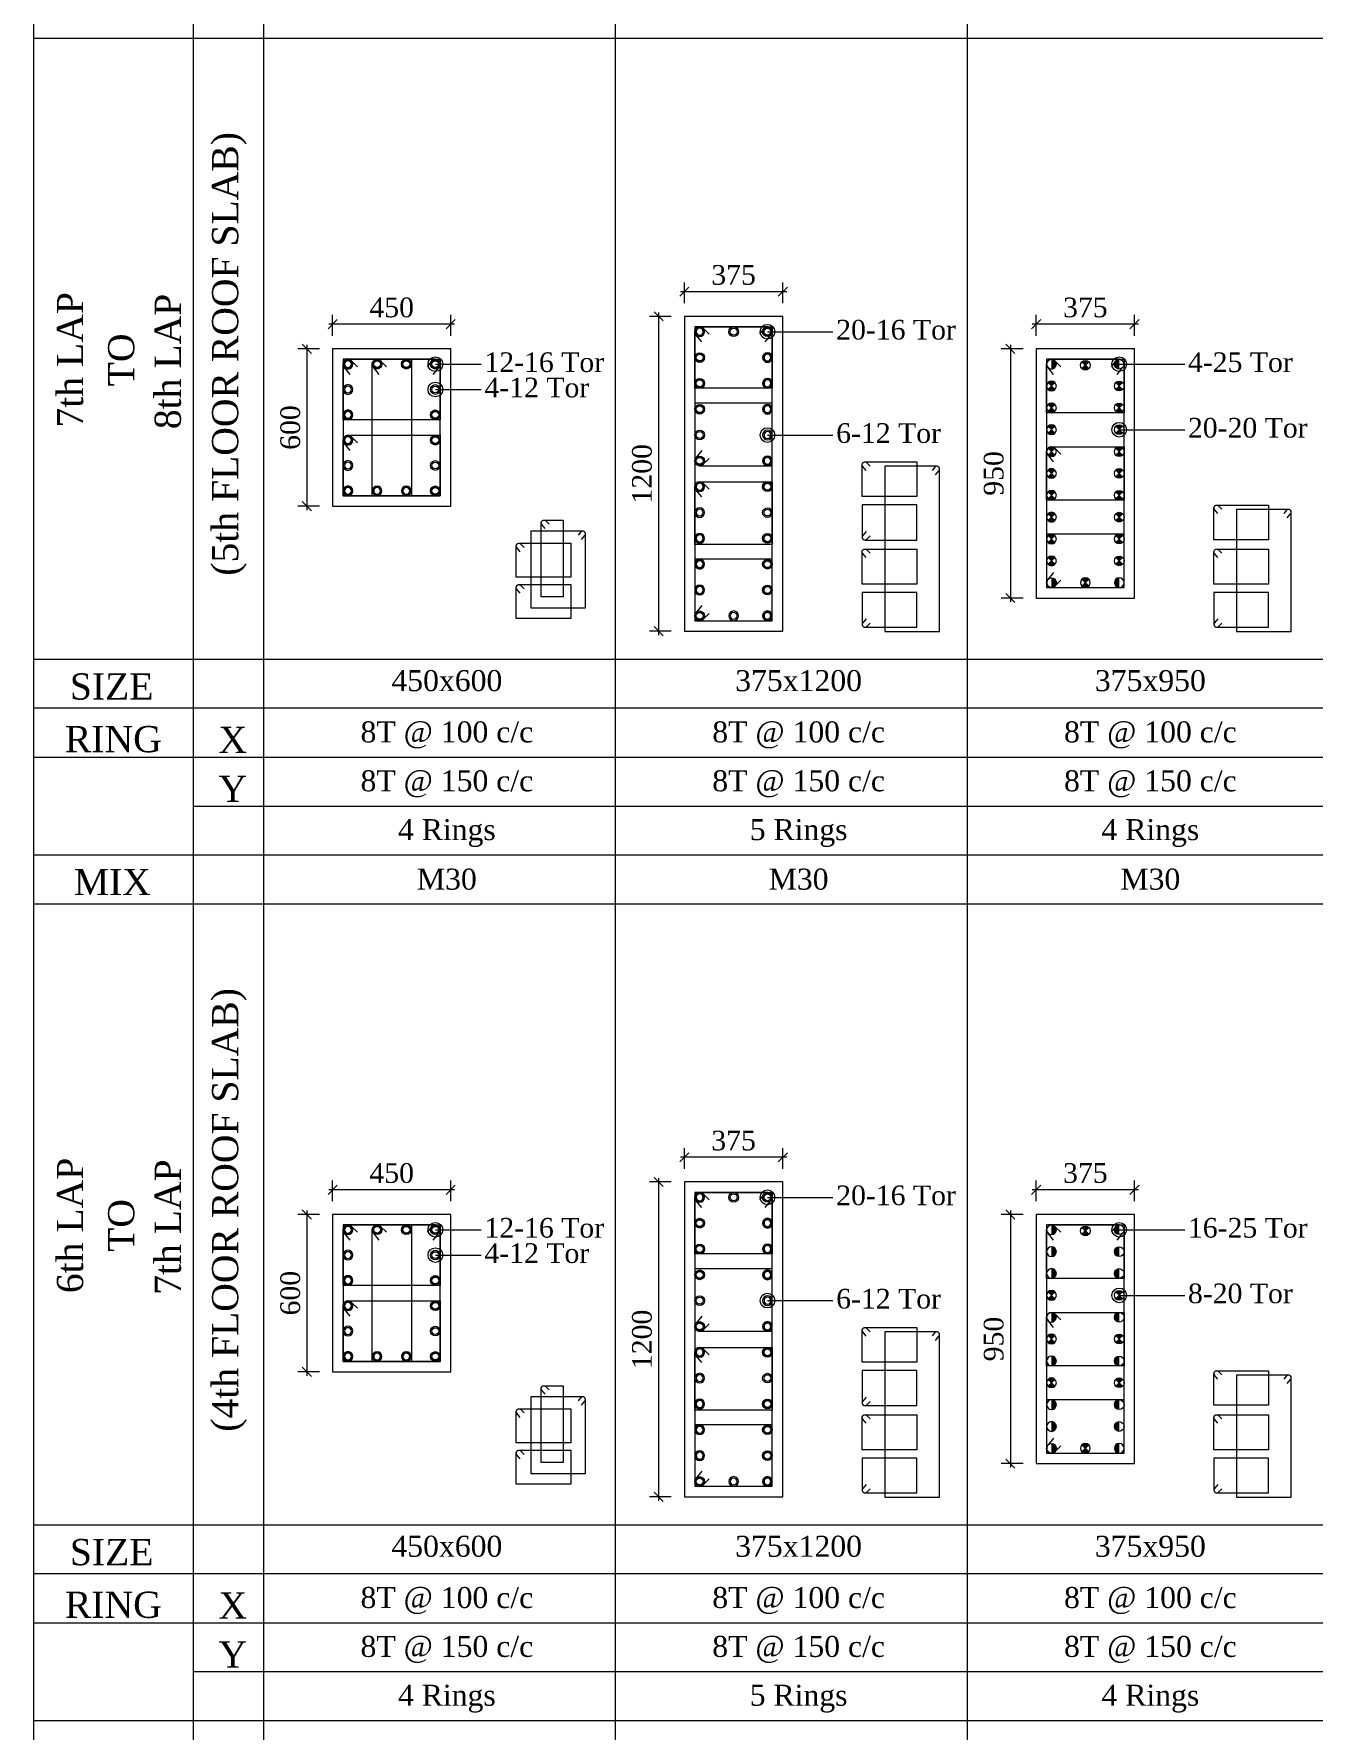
# Model space of a CAD drawing. Header units: metres. Extents: x 95882 to 260884, y 3603 to 81317.
# Drawn here: x 177085 to 181960, y 29357 to 35822 of the extents above; entities that cross this region are included whole.
import ezdxf
from ezdxf.enums import TextEntityAlignment as Align

# ---------------------------------------------------------------- set-up
doc = ezdxf.new("R2010")
doc.units = ezdxf.units.M
doc.header["$LTSCALE"] = 0.05
doc.header["$MEASUREMENT"] = 0
doc.header["$PDMODE"] = 34
doc.header["$PDSIZE"] = -2.5
doc.layers.get('0').update_dxf_attribs({"linetype": 'CONTINUOUS', "lineweight": 0})
doc.layers.get('DEFPOINTS').update_dxf_attribs({"linetype": 'CONTINUOUS'})
for name, color, linetype, lineweight in [('S-DIM-R', 7, 'CONTINUOUS', 9), ('S-SECTION', 5, 'CONTINUOUS', 5), ('S-SECTION MARK', 124, 'CONTINUOUS', 0), ('S-SHEET', 251, 'CONTINUOUS', 0), ('S-STEEL COL_DIA', 1, 'CONTINUOUS', 9), ('S-STEEL RING', 1, 'CONTINUOUS', 9), ('S-TEXT', 7, 'CONTINUOUS', 0), ('S-TEXT COL SIZE', 7, 'CONTINUOUS', 15), ('S-TEXT MIX', 1, 'CONTINUOUS', 15), ('S-TEXT RINGS', 7, 'CONTINUOUS', 15)]:
    doc.layers.add(name, color=color, linetype=linetype, lineweight=lineweight)
doc.styles.add('AAPL-ADRESS tahoma', font='tahoma.ttf')
doc.styles.add('S-ROMANS', font='times.ttf')
doc.styles.get("Standard").update_dxf_attribs({"font": 'times.ttf'})
doc.styles.add('TEXT', font='times.ttf')
doc.dimstyles.new('75mm', dxfattribs={"dimscale": 140, "dimtxt": 1, "dimasz": 0.35, "dimexe": 0.5, "dimexo": 1, "dimgap": 0.01, "dimtad": 0, "dimdec": 0, "dimzin": 12, "dimdsep": 46, "dimtxsty": 'AAPL-ADRESS tahoma', "dimblk": 'OBLIQUE', "dimcen": 0.35, "dimdle": 0.01, "dimse1": 1, "dimse2": 1, "dimclrd": 256, "dimclre": 256, "dimclrt": 256, "dimadec": 0, "dimazin": 3, "dimtfac": 1, "dimtdec": 0, "dimtmove": 1, "dimatfit": 3, "dimldrblk": 'DOTSMALL', "dimfxl": 1, "dimtolj": 1, "dimtzin": 0, "dimarcsym": 1})
doc.dimstyles.new('S_DIM', dxfattribs={"dimtxt": 75, "dimasz": 35, "dimexe": 35, "dimexo": 50, "dimgap": 25, "dimtad": 1, "dimdec": 0, "dimzin": 0, "dimdsep": 46, "dimtxsty": 'Standard', "dimblk": 'OBLIQUE', "dimcen": 0.09, "dimdle": 15, "dimclrd": 256, "dimclre": 256, "dimclrt": 256, "dimadec": 0, "dimazin": 0, "dimtfac": 1, "dimtdec": 0, "dimtofl": 0, "dimtmove": 0, "dimatfit": 3, "dimfxl": 1, "dimtolj": 1, "dimtzin": 0, "dimlwd": -1, "dimlwe": -1, "dimarcsym": 0})

# ---------------------------------------------------------------- blocks, each defined once
blk = doc.blocks.new('_Oblique')
at = {"color": 0, "linetype": 'ByBlock', "lineweight": -2}
blk.add_line((-0.5, -0.5), (0.5, 0.5), dxfattribs=at)
blk = doc.blocks.new('*D598')
at = {"layer": 'DEFPOINTS', "color": 0, "transparency": 16777216}
for p in [(178223, 31416.2), (178223, 31322.1, 0), (178673, 31322.1, 0)]:
    blk.add_point(p, dxfattribs=at)
at = {"layer": 'S-DIM-R', "transparency": 16777216}
for p, q in [((178223, 31372.1), (178223, 31451.2)), ((178673, 31372.1), (178673, 31451.2)), ((178688, 31416.2), (178208, 31416.2))]:
    blk.add_line(p, q, dxfattribs=at)
at = {"layer": 'S-DIM-R', "transparency": 16777216, "xscale": 35, "yscale": 35, "zscale": 35, "rotation": 180}
blk.add_blockref('_Oblique', (178223, 31416.2), dxfattribs=at)
at = {"layer": 'S-DIM-R', "transparency": 16777216, "xscale": 35, "yscale": 35, "zscale": 35}
blk.add_blockref('_Oblique', (178673, 31416.2), dxfattribs=at)
at = {"layer": 'S-DIM-R', "transparency": 16777216, "insert": (178448, 31479.4), "char_height": 75, "attachment_point": 5}
blk.add_mtext('\\A1;450', dxfattribs=at)
blk = doc.blocks.new('*U5')
at = {"layer": 'S-STEEL COL_DIA'}
h = blk.add_hatch(color=256, dxfattribs=at)
h.dxf.hatch_style = 1
h.paths.add_polyline_path([(-18.5, 0, 1), (18.5, 0, 1)])
h.paths.add_polyline_path([(13, 0, -1), (-13, 0, -1)], flags=16)
at = {"layer": 'S-STEEL COL_DIA', "lineweight": 5}
for radius in [18.5, 13]:
    blk.add_circle((0, 0), radius, dxfattribs=at)
blk = doc.blocks.new('*U7')
at = {"layer": 'S-STEEL COL_DIA', "lineweight": 5}
for radius in [18.5, 13, 13]:
    blk.add_circle((0, 0), radius, dxfattribs=at)
blk = doc.blocks.new('*D599')
at = {"layer": 'DEFPOINTS', "color": 0, "transparency": 16777216}
for p in [(178223, 31322.1, -0.1), (178124.8, 30722.1), (178223, 30722.1, -0.1)]:
    blk.add_point(p, dxfattribs=at)
at = {"layer": 'S-DIM-R', "transparency": 16777216}
for p, q in [((178173, 31322.1), (178089.8, 31322.1)), ((178124.8, 31337.1), (178124.8, 30707.1)), ((178173, 30722.1), (178089.8, 30722.1))]:
    blk.add_line(p, q, dxfattribs=at)
at = {"layer": 'S-DIM-R', "transparency": 16777216, "xscale": 35, "yscale": 35, "zscale": 35}
for p, rotation in [((178124.8, 31322.1), 90), ((178124.8, 30722.1), 270)]:
    blk.add_blockref('_Oblique', p, dxfattribs=dict(at, rotation=rotation))
at = {"layer": 'S-DIM-R', "transparency": 16777216, "insert": (178061.7, 31022.1), "char_height": 75, "attachment_point": 5, "rotation": 90}
blk.add_mtext('\\A1;600', dxfattribs=at)
blk = doc.blocks.new('*D596')
at = {"layer": 'DEFPOINTS', "color": 0, "transparency": 16777216}
for p in [(180904.2, 31322.1, -0.1), (180806, 30372.1), (180904.2, 30372.1, -0.1)]:
    blk.add_point(p, dxfattribs=at)
at = {"layer": 'S-DIM-R', "transparency": 16777216}
for p, q in [((180854.2, 31322.1), (180771, 31322.1)), ((180806, 31337.1), (180806, 30357.1)), ((180854.2, 30372.1), (180771, 30372.1))]:
    blk.add_line(p, q, dxfattribs=at)
at = {"layer": 'S-DIM-R', "transparency": 16777216, "xscale": 35, "yscale": 35, "zscale": 35}
for p, rotation in [((180806, 31322.1), 90), ((180806, 30372.1), 270)]:
    blk.add_blockref('_Oblique', p, dxfattribs=dict(at, rotation=rotation))
at = {"layer": 'S-DIM-R', "transparency": 16777216, "insert": (180742.7, 30847.1), "char_height": 75, "attachment_point": 5, "rotation": 90}
blk.add_mtext('\\A1;950', dxfattribs=at)
blk = doc.blocks.new('*D597')
at = {"layer": 'DEFPOINTS', "color": 0, "transparency": 16777216}
for p in [(180904.2, 31416.2), (180904.2, 31322.1, 0), (181279.2, 31322.1, 0)]:
    blk.add_point(p, dxfattribs=at)
at = {"layer": 'S-DIM-R', "transparency": 16777216}
for p, q in [((180904.2, 31372.1), (180904.2, 31451.2)), ((181279.2, 31372.1), (181279.2, 31451.2)), ((181294.2, 31416.2), (180889.2, 31416.2))]:
    blk.add_line(p, q, dxfattribs=at)
at = {"layer": 'S-DIM-R', "transparency": 16777216, "xscale": 35, "yscale": 35, "zscale": 35, "rotation": 180}
blk.add_blockref('_Oblique', (180904.2, 31416.2), dxfattribs=at)
at = {"layer": 'S-DIM-R', "transparency": 16777216, "xscale": 35, "yscale": 35, "zscale": 35}
blk.add_blockref('_Oblique', (181279.2, 31416.2), dxfattribs=at)
at = {"layer": 'S-DIM-R', "transparency": 16777216, "insert": (181091.7, 31479.5), "char_height": 75, "attachment_point": 5}
blk.add_mtext('\\A1;375', dxfattribs=at)
blk = doc.blocks.new('*U6')
at = {"layer": 'S-STEEL COL_DIA'}
h = blk.add_hatch(color=256, dxfattribs=at)
h.dxf.hatch_style = 1
h.paths.add_polyline_path([(0, 18.5, 0.414214), (-18.5, 0, 0.414214), (0, -18.5)])
at = {"layer": 'S-STEEL COL_DIA', "lineweight": 5}
blk.add_circle((0, 0), 18.5, dxfattribs=at)
blk = doc.blocks.new('*U4')
at = {"layer": 'S-STEEL COL_DIA'}
h = blk.add_hatch(color=256, dxfattribs=at)
h.dxf.hatch_style = 1
h.paths.add_polyline_path([(0, 0), (0, -18.5, 0.198912), (13, -13)])
h.paths.add_polyline_path([(0, 0), (-13, -13, 0.198912), (0, -18.5)])
h.paths.add_polyline_path([(0, 18.5, 0.198912), (-13, 13), (0, 0)])
h.paths.add_polyline_path([(13, 13, 0.198912), (0, 18.5), (0, 0)])
at = {"layer": 'S-STEEL COL_DIA', "lineweight": 5}
for p, q in [((-13, 13), (13, -13)), ((13, 13), (-13, -13))]:
    blk.add_line(p, q, dxfattribs=at)
blk.add_circle((0, 0), 18.5, dxfattribs=at)
blk = doc.blocks.new('*D590')
at = {"layer": 'DEFPOINTS', "color": 0, "transparency": 16777216}
for p in [(179563.6, 31445.8, -0.1), (179465.4, 30245.8), (179563.6, 30245.8, -0.1)]:
    blk.add_point(p, dxfattribs=at)
at = {"layer": 'S-DIM-R', "transparency": 16777216}
for p, q in [((179513.6, 31445.8), (179430.4, 31445.8)), ((179465.4, 31460.8), (179465.4, 30230.8)), ((179513.6, 30245.8), (179430.4, 30245.8))]:
    blk.add_line(p, q, dxfattribs=at)
at = {"layer": 'S-DIM-R', "transparency": 16777216, "xscale": 35, "yscale": 35, "zscale": 35}
for p, rotation in [((179465.4, 31445.8), 90), ((179465.4, 30245.8), 270)]:
    blk.add_blockref('_Oblique', p, dxfattribs=dict(at, rotation=rotation))
at = {"layer": 'S-DIM-R', "transparency": 16777216, "insert": (179402.2, 30845.8), "char_height": 75, "attachment_point": 5, "rotation": 90}
blk.add_mtext('\\A1;1200', dxfattribs=at)
blk = doc.blocks.new('*D591')
at = {"layer": 'DEFPOINTS', "color": 0, "transparency": 16777216}
for p in [(179563.6, 31539.9), (179563.6, 31445.8, 0), (179938.6, 31445.8, 0)]:
    blk.add_point(p, dxfattribs=at)
at = {"layer": 'S-DIM-R', "transparency": 16777216}
for p, q in [((179563.6, 31495.8), (179563.6, 31574.9)), ((179938.6, 31495.8), (179938.6, 31574.9)), ((179953.6, 31539.9), (179548.6, 31539.9))]:
    blk.add_line(p, q, dxfattribs=at)
at = {"layer": 'S-DIM-R', "transparency": 16777216, "xscale": 35, "yscale": 35, "zscale": 35, "rotation": 180}
blk.add_blockref('_Oblique', (179563.6, 31539.9), dxfattribs=at)
at = {"layer": 'S-DIM-R', "transparency": 16777216, "xscale": 35, "yscale": 35, "zscale": 35}
blk.add_blockref('_Oblique', (179938.6, 31539.9), dxfattribs=at)
at = {"layer": 'S-DIM-R', "transparency": 16777216, "insert": (179751.1, 31603.2), "char_height": 75, "attachment_point": 5}
blk.add_mtext('\\A1;375', dxfattribs=at)
blk = doc.blocks.new('*D631')
at = {"layer": 'DEFPOINTS', "color": 0, "transparency": 16777216}
for p in [(178223, 34715.8), (178223, 34621.6, 0), (178673, 34621.6, 0)]:
    blk.add_point(p, dxfattribs=at)
at = {"layer": 'S-DIM-R', "transparency": 16777216}
for p, q in [((178223, 34671.6), (178223, 34750.8)), ((178673, 34671.6), (178673, 34750.8)), ((178688, 34715.8), (178208, 34715.8))]:
    blk.add_line(p, q, dxfattribs=at)
at = {"layer": 'S-DIM-R', "transparency": 16777216, "xscale": 35, "yscale": 35, "zscale": 35, "rotation": 180}
blk.add_blockref('_Oblique', (178223, 34715.8), dxfattribs=at)
at = {"layer": 'S-DIM-R', "transparency": 16777216, "xscale": 35, "yscale": 35, "zscale": 35}
blk.add_blockref('_Oblique', (178673, 34715.8), dxfattribs=at)
at = {"layer": 'S-DIM-R', "transparency": 16777216, "insert": (178448, 34778.9), "char_height": 75, "attachment_point": 5}
blk.add_mtext('\\A1;450', dxfattribs=at)
blk = doc.blocks.new('*D628')
at = {"layer": 'DEFPOINTS', "color": 0, "transparency": 16777216}
for p in [(178223, 34621.6, -0.1), (178124.8, 34021.6), (178223, 34021.6, -0.1)]:
    blk.add_point(p, dxfattribs=at)
at = {"layer": 'S-DIM-R', "transparency": 16777216}
for p, q in [((178173, 34621.6), (178089.8, 34621.6)), ((178124.8, 34636.6), (178124.8, 34006.6)), ((178173, 34021.6), (178089.8, 34021.6))]:
    blk.add_line(p, q, dxfattribs=at)
at = {"layer": 'S-DIM-R', "transparency": 16777216, "xscale": 35, "yscale": 35, "zscale": 35}
for p, rotation in [((178124.8, 34621.6), 90), ((178124.8, 34021.6), 270)]:
    blk.add_blockref('_Oblique', p, dxfattribs=dict(at, rotation=rotation))
at = {"layer": 'S-DIM-R', "transparency": 16777216, "insert": (178061.7, 34321.6), "char_height": 75, "attachment_point": 5, "rotation": 90}
blk.add_mtext('\\A1;600', dxfattribs=at)
blk = doc.blocks.new('*D629')
at = {"layer": 'DEFPOINTS', "color": 0, "transparency": 16777216}
for p in [(180904.2, 34621.6, -0.1), (180806, 33671.6), (180904.2, 33671.6, -0.1)]:
    blk.add_point(p, dxfattribs=at)
at = {"layer": 'S-DIM-R', "transparency": 16777216}
for p, q in [((180854.2, 34621.6), (180771, 34621.6)), ((180806, 34636.6), (180806, 33656.6)), ((180854.2, 33671.6), (180771, 33671.6))]:
    blk.add_line(p, q, dxfattribs=at)
at = {"layer": 'S-DIM-R', "transparency": 16777216, "xscale": 35, "yscale": 35, "zscale": 35}
for p, rotation in [((180806, 34621.6), 90), ((180806, 33671.6), 270)]:
    blk.add_blockref('_Oblique', p, dxfattribs=dict(at, rotation=rotation))
at = {"layer": 'S-DIM-R', "transparency": 16777216, "insert": (180742.7, 34146.6), "char_height": 75, "attachment_point": 5, "rotation": 90}
blk.add_mtext('\\A1;950', dxfattribs=at)
blk = doc.blocks.new('*D630')
at = {"layer": 'DEFPOINTS', "color": 0, "transparency": 16777216}
for p in [(180904.2, 34715.8), (180904.2, 34621.6, 0), (181279.2, 34621.6, 0)]:
    blk.add_point(p, dxfattribs=at)
at = {"layer": 'S-DIM-R', "transparency": 16777216}
for p, q in [((180904.2, 34671.6), (180904.2, 34750.8)), ((181279.2, 34671.6), (181279.2, 34750.8)), ((181294.2, 34715.8), (180889.2, 34715.8))]:
    blk.add_line(p, q, dxfattribs=at)
at = {"layer": 'S-DIM-R', "transparency": 16777216, "xscale": 35, "yscale": 35, "zscale": 35, "rotation": 180}
blk.add_blockref('_Oblique', (180904.2, 34715.8), dxfattribs=at)
at = {"layer": 'S-DIM-R', "transparency": 16777216, "xscale": 35, "yscale": 35, "zscale": 35}
blk.add_blockref('_Oblique', (181279.2, 34715.8), dxfattribs=at)
at = {"layer": 'S-DIM-R', "transparency": 16777216, "insert": (181091.7, 34779), "char_height": 75, "attachment_point": 5}
blk.add_mtext('\\A1;375', dxfattribs=at)
blk = doc.blocks.new('*D655')
at = {"layer": 'DEFPOINTS', "color": 0, "transparency": 16777216}
for p in [(179563.6, 34745.3, -0.1), (179465.4, 33545.3), (179563.6, 33545.3, -0.1)]:
    blk.add_point(p, dxfattribs=at)
at = {"layer": 'S-DIM-R', "transparency": 16777216}
for p, q in [((179513.6, 34745.3), (179430.4, 34745.3)), ((179465.4, 34760.3), (179465.4, 33530.3)), ((179513.6, 33545.3), (179430.4, 33545.3))]:
    blk.add_line(p, q, dxfattribs=at)
at = {"layer": 'S-DIM-R', "transparency": 16777216, "xscale": 35, "yscale": 35, "zscale": 35}
for p, rotation in [((179465.4, 34745.3), 90), ((179465.4, 33545.3), 270)]:
    blk.add_blockref('_Oblique', p, dxfattribs=dict(at, rotation=rotation))
at = {"layer": 'S-DIM-R', "transparency": 16777216, "insert": (179402.2, 34145.3), "char_height": 75, "attachment_point": 5, "rotation": 90}
blk.add_mtext('\\A1;1200', dxfattribs=at)
blk = doc.blocks.new('*D656')
at = {"layer": 'DEFPOINTS', "color": 0, "transparency": 16777216}
for p in [(179563.6, 34839.5), (179563.6, 34745.3, 0), (179938.6, 34745.3, 0)]:
    blk.add_point(p, dxfattribs=at)
at = {"layer": 'S-DIM-R', "transparency": 16777216}
for p, q in [((179563.6, 34795.3), (179563.6, 34874.5)), ((179938.6, 34795.3), (179938.6, 34874.5)), ((179953.6, 34839.5), (179548.6, 34839.5))]:
    blk.add_line(p, q, dxfattribs=at)
at = {"layer": 'S-DIM-R', "transparency": 16777216, "xscale": 35, "yscale": 35, "zscale": 35, "rotation": 180}
blk.add_blockref('_Oblique', (179563.6, 34839.5), dxfattribs=at)
at = {"layer": 'S-DIM-R', "transparency": 16777216, "xscale": 35, "yscale": 35, "zscale": 35}
blk.add_blockref('_Oblique', (179938.6, 34839.5), dxfattribs=at)
at = {"layer": 'S-DIM-R', "transparency": 16777216, "insert": (179751.1, 34902.8), "char_height": 75, "attachment_point": 5}
blk.add_mtext('\\A1;375', dxfattribs=at)

msp = doc.modelspace()

# ---------------------------------------------------------------- linework, layer by layer
at = {"layer": 'S-SECTION'}
for points, elevation in [([(179563.6, 33545.3), (179938.6, 33545.3), (179938.6, 34745.3), (179563.6, 34745.3)], -0.2), ([(178223, 34021.6), (178673, 34021.6), (178673, 34621.6), (178223, 34621.6)], -0.1), ([(180904.2, 33671.6), (181279.2, 33671.6), (181279.2, 34621.6), (180904.2, 34621.6)], 0), ([(179563.6, 30245.8), (179938.6, 30245.8), (179938.6, 31445.8), (179563.6, 31445.8)], -0.2), ([(178223, 30722.1), (178673, 30722.1), (178673, 31322.1), (178223, 31322.1)], -0.1), ([(180904.2, 30372.1), (181279.2, 30372.1), (181279.2, 31322.1), (180904.2, 31322.1)], 0)]:
    msp.add_lwpolyline(points, close=True, dxfattribs=dict(at, elevation=elevation))
at = {"layer": 'S-SHEET', "color": 0}
for p, q in [((177084.5, 8286.5, 0), (177084.5, 49003.5, 0)), ((177084.5, 8286.5, -0.1), (177084.5, 49003.5, -0.1)), ((177084.5, 8286.5, -0.1), (177084.5, 49003.5, -0.1)), ((177084.5, 32505.7, 0), (198068.5, 32505.7, -0.1))]:
    msp.add_line(p, q, dxfattribs=at)
at = {"layer": 'S-SHEET', "ltscale": 25}
for p, q in [((177691.8, 49003.5, 0), (177691.8, 16194.5)), ((177959.6, 49003.5, 0), (177959.6, 9408.8, 0)), ((177959.6, 49003.5, 0), (177959.6, 8286.5, 0)), ((177691.8, 35805.2, 0), (177691.8, 32692.3, 0)), ((177691.8, 32505.7, 0), (177691.8, 29392.7, 0))]:
    msp.add_line(p, q, dxfattribs=at)
at = {"layer": 'S-SHEET'}
for p, q in [((179300.2, 49003.5, 0), (179300.2, 9408.8, 0)), ((180640.8, 49003.5, 0.1), (180640.8, 9408.8, 0)), ((180640.8, 49003.5, 0.1), (180640.8, 9408.8, 0)), ((177084.5, 35805.2, 0), (198068.5, 35805.2, -0.1)), ((177084.5, 33438.7, 0), (198068.5, 33438.7, -0.1)), ((177084.5, 33252.6, 0), (198068.5, 33252.6, -0.1)), ((177084.5, 33252.6, 0), (198068.5, 33252.6, -0.1)), ((177084.5, 33065.5, 0), (198068.5, 33065.5, -0.1)), ((177691.8, 32878.9, 0), (198068.5, 32878.9, -0.1)), ((177084.5, 32692.3, 0), (198068.5, 32692.3, -0.1)), ((177084.5, 30139.2, 0), (198068.5, 30139.2, -0.1)), ((177084.5, 29953.1, 0), (198068.5, 29953.1, -0.1)), ((177084.5, 29953.1, 0), (198068.5, 29953.1, -0.1)), ((177084.5, 29766, 0), (198068.5, 29766, -0.1)), ((177691.8, 29579.3, 0), (198068.5, 29579.3, -0.1)), ((177084.5, 29392.7, 0), (198068.5, 29392.7, -0.1))]:
    msp.add_line(p, q, dxfattribs=at)
at = {"layer": 'S-STEEL RING'}
for points, elevation in [([(179872, 34647.8), (179894.5, 34675.2, 0.633211), (179880.2, 34705.3), (179603.6, 34705.3), (179603.6, 33585.3), (179898.6, 33585.3), (179898.6, 34686.9, 0.666768), (179867.2, 34700), (179849.4, 34677.3)], -0.2), ([(178606.4, 34524.1), (178628.9, 34551.5, 0.633211), (178614.6, 34581.6), (178263, 34581.6), (178263, 34061.6), (178633, 34061.6), (178633, 34563.2, 0.666768), (178601.6, 34576.3), (178583.8, 34553.6)], -0.1), ([(181212.6, 34524.1), (181235.1, 34551.5, 0.633211), (181220.8, 34581.6), (180944.2, 34581.6), (180944.2, 33711.6), (181239.2, 33711.6), (181239.2, 34563.2, 0.666768), (181207.8, 34576.3), (181190, 34553.6)], 0), ([(180520.9, 34141.8), (180533.5, 34157.2, 0.633211), (180525.5, 34174.1), (180327.8, 34174.1), (180327.8, 33544.1), (180535.9, 33544.1), (180535.9, 34163.7, 0.666768), (180518.2, 34171.1), (180508.2, 34158.4)], -0.1), ([(181861.5, 33977), (181874.1, 33992.4, 0.633211), (181866.1, 34009.4), (181668.4, 34009.4), (181668.4, 33544.1), (181876.5, 33544.1), (181876.5, 33999, 0.666768), (181858.8, 34006.4), (181848.8, 33993.6)], -0.1), ([(179171.5, 33894.2), (179184.1, 33909.6, 0.633211), (179176.1, 33926.6), (178978.3, 33926.6), (178978.3, 33634.1), (179186.5, 33634.1), (179186.5, 33916.2, 0.666768), (179168.8, 33923.6), (179158.7, 33910.9)], -0.1), ([(179872, 31348.3), (179894.5, 31375.6, 0.633211), (179880.2, 31405.8), (179603.6, 31405.8), (179603.6, 30285.8), (179898.6, 30285.8), (179898.6, 31387.3, 0.666768), (179867.2, 31400.4), (179849.4, 31377.8)], -0.2), ([(178606.4, 31224.5), (178628.9, 31251.9, 0.633211), (178614.6, 31282.1), (178263, 31282.1), (178263, 30762.1), (178633, 30762.1), (178633, 31263.6, 0.666768), (178601.6, 31276.7), (178583.8, 31254.1)], -0.1), ([(181212.6, 31224.5), (181235.1, 31251.9, 0.633211), (181220.8, 31282.1), (180944.2, 31282.1), (180944.2, 30412.1), (181239.2, 30412.1), (181239.2, 31263.6, 0.666768), (181207.8, 31276.7), (181190, 31254.1)], 0), ([(180520.9, 30842.2), (180533.5, 30857.6, 0.633211), (180525.5, 30874.6), (180327.8, 30874.6), (180327.8, 30244.6), (180535.9, 30244.6), (180535.9, 30864.2, 0.666768), (180518.2, 30871.6), (180508.2, 30858.8)], -0.1), ([(181861.5, 30677.5), (181874.1, 30692.8, 0.633211), (181866.1, 30709.8), (181668.4, 30709.8), (181668.4, 30244.6), (181876.5, 30244.6), (181876.5, 30699.4, 0.666768), (181858.8, 30706.8), (181848.8, 30694.1)], -0.1), ([(179171.5, 30594.7), (179184.1, 30610.1, 0.633211), (179176.1, 30627), (178978.3, 30627), (178978.3, 30334.5), (179186.5, 30334.5), (179186.5, 30616.7, 0.666768), (179168.8, 30624), (179158.7, 30611.3)], -0.1)]:
    msp.add_lwpolyline(points, format="xyb", dxfattribs=dict(at, elevation=elevation))
at = {"layer": 'S-STEEL RING', "color": 3}
for points, elevation in [([(179630.3, 34647.8), (179607.8, 34675.2, -0.633211), (179622.1, 34705.3), (179898.6, 34705.3), (179898.6, 34471.3), (179603.6, 34471.3), (179603.6, 34686.9, -0.666768), (179635.1, 34700), (179657.9, 34677.3)], -0.2), ([(178289.7, 34524.1), (178267.2, 34551.5, -0.633211), (178281.5, 34581.6), (178633, 34581.6), (178633, 34351.3), (178263, 34351.3), (178263, 34563.2, -0.666768), (178294.5, 34576.3), (178317.3, 34553.6)], -0.1), ([(180970.9, 34524.1), (180948.4, 34551.5, -0.633211), (180962.7, 34581.6), (181239.2, 34581.6), (181239.2, 34377.9), (180944.2, 34377.9), (180944.2, 34563.2, -0.666768), (180975.7, 34576.3), (180998.5, 34553.6)], 0), ([(179630.3, 34233.6), (179607.8, 34206.3, 0.633211), (179622.1, 34176.1), (179898.6, 34176.1), (179898.6, 34414.7), (179603.6, 34414.7), (179603.6, 34194.6, 0.666768), (179635.1, 34181.5), (179657.9, 34204.1)], -0.2), ([(178289.7, 34234.4), (178267.2, 34261.7, -0.633211), (178281.5, 34291.9), (178633, 34291.9), (178633, 34061.6), (178263, 34061.6), (178263, 34273.4, -0.666768), (178294.5, 34286.5), (178317.3, 34263.9)], -0.1), ([(180970.9, 34190.9), (180948.4, 34218.2, -0.633211), (180962.7, 34248.4), (181239.2, 34248.4), (181239.2, 34044.6), (180944.2, 34044.6), (180944.2, 34229.9, -0.666768), (180975.7, 34243), (180998.5, 34220.4)], 0), ([(180256.3, 34158.1), (180243.7, 34173.5, -0.633211), (180251.7, 34190.5), (180449.5, 34190.5), (180449.5, 34058.8), (180241.3, 34058.8), (180241.3, 34180.1, -0.666768), (180259, 34187.5), (180271.9, 34174.7)], -0.1), ([(179630.3, 34057), (179607.8, 34084.4, -0.633211), (179622.1, 34114.6), (179898.6, 34114.6), (179898.6, 33876), (179603.6, 33876), (179603.6, 34096.1, -0.666768), (179635.1, 34109.2), (179657.9, 34086.6)], -0.2), ([(180256.3, 33925.2), (180243.7, 33909.8, 0.633211), (180251.7, 33892.8), (180449.5, 33892.8), (180449.5, 34027), (180241.3, 34027), (180241.3, 33903.2, 0.666768), (180259, 33895.8), (180271.9, 33908.6)], -0.1), ([(181596.9, 33993.4), (181584.3, 34008.8, -0.633211), (181592.3, 34025.7), (181790.1, 34025.7), (181790.1, 33894.1), (181581.9, 33894.1), (181581.9, 34015.4, -0.666768), (181599.6, 34022.7), (181612.5, 34010)], -0.1), ([(178937.6, 33848.3), (178925, 33863.7, -0.633211), (178933, 33880.6), (179130.8, 33880.6), (179130.8, 33751.1), (178922.7, 33751.1), (178922.7, 33870.2, -0.666768), (178940.4, 33877.6), (178953.2, 33864.9)], -0.1), ([(180970.9, 33769.1), (180948.4, 33741.8, 0.633211), (180962.7, 33711.6), (181239.2, 33711.6), (181239.2, 33915.4), (180944.2, 33915.4), (180944.2, 33730.1, 0.666768), (180975.7, 33717), (180998.5, 33739.6)], 0), ([(179630.3, 33642.9), (179607.8, 33615.5, 0.633211), (179622.1, 33585.3), (179898.6, 33585.3), (179898.6, 33819.4), (179603.6, 33819.4), (179603.6, 33603.8, 0.666768), (179635.1, 33590.7), (179657.9, 33613.3)], -0.2), ([(180256.3, 33825.8), (180243.7, 33841.2, -0.633211), (180251.7, 33858.2), (180449.5, 33858.2), (180449.5, 33724), (180241.3, 33724), (180241.3, 33847.8, -0.666768), (180259, 33855.2), (180271.9, 33842.4)], -0.1), ([(181596.9, 33825.8), (181584.3, 33841.2, -0.633211), (181592.3, 33858.2), (181790.1, 33858.2), (181790.1, 33724), (181581.9, 33724), (181581.9, 33847.8, -0.666768), (181599.6, 33855.2), (181612.5, 33842.4)], -0.1), ([(178937.6, 33690.5), (178925, 33705.9, -0.633211), (178933, 33722.9), (179130.8, 33722.9), (179130.8, 33593.3), (178922.7, 33593.3), (178922.7, 33712.5, -0.666768), (178940.4, 33719.8), (178953.2, 33707.1)], -0.1), ([(180256.3, 33592.9), (180243.7, 33577.5, 0.633211), (180251.7, 33560.5), (180449.5, 33560.5), (180449.5, 33692.2), (180241.3, 33692.2), (180241.3, 33570.9, 0.666768), (180259, 33563.5), (180271.9, 33576.2)], -0.1), ([(181596.9, 33592.9), (181584.3, 33577.5, 0.633211), (181592.3, 33560.5), (181790.1, 33560.5), (181790.1, 33692.2), (181581.9, 33692.2), (181581.9, 33570.9, 0.666768), (181599.6, 33563.5), (181612.5, 33576.2)], -0.1), ([(179630.3, 31348.3), (179607.8, 31375.6, -0.633211), (179622.1, 31405.8), (179898.6, 31405.8), (179898.6, 31171.7), (179603.6, 31171.7), (179603.6, 31387.3, -0.666768), (179635.1, 31400.4), (179657.9, 31377.8)], -0.2), ([(178289.7, 31224.5), (178267.2, 31251.9, -0.633211), (178281.5, 31282.1), (178633, 31282.1), (178633, 31051.8), (178263, 31051.8), (178263, 31263.6, -0.666768), (178294.5, 31276.7), (178317.3, 31254.1)], -0.1), ([(180970.9, 31224.5), (180948.4, 31251.9, -0.633211), (180962.7, 31282.1), (181239.2, 31282.1), (181239.2, 31078.3), (180944.2, 31078.3), (180944.2, 31263.6, -0.666768), (180975.7, 31276.7), (180998.5, 31254.1)], 0), ([(179630.3, 30934.1), (179607.8, 30906.7, 0.633211), (179622.1, 30876.6), (179898.6, 30876.6), (179898.6, 31115.1), (179603.6, 31115.1), (179603.6, 30895, 0.666768), (179635.1, 30881.9), (179657.9, 30904.6)], -0.2), ([(178289.7, 30934.8), (178267.2, 30962.2, -0.633211), (178281.5, 30992.3), (178633, 30992.3), (178633, 30762.1), (178263, 30762.1), (178263, 30973.9, -0.666768), (178294.5, 30987), (178317.3, 30964.3)], -0.1), ([(180970.9, 30891.3), (180948.4, 30918.7, -0.633211), (180962.7, 30948.8), (181239.2, 30948.8), (181239.2, 30745.1), (180944.2, 30745.1), (180944.2, 30930.4, -0.666768), (180975.7, 30943.5), (180998.5, 30920.8)], 0), ([(180256.3, 30858.6), (180243.7, 30874, -0.633211), (180251.7, 30890.9), (180449.5, 30890.9), (180449.5, 30759.3), (180241.3, 30759.3), (180241.3, 30880.6, -0.666768), (180259, 30887.9), (180271.9, 30875.2)], -0.1), ([(179630.3, 30757.5), (179607.8, 30784.8, -0.633211), (179622.1, 30815), (179898.6, 30815), (179898.6, 30576.4), (179603.6, 30576.4), (179603.6, 30796.5, -0.666768), (179635.1, 30809.6), (179657.9, 30787)], -0.2), ([(180256.3, 30625.6), (180243.7, 30610.2, 0.633211), (180251.7, 30593.3), (180449.5, 30593.3), (180449.5, 30727.5), (180241.3, 30727.5), (180241.3, 30603.6, 0.666768), (180259, 30596.3), (180271.9, 30609)], -0.1), ([(181596.9, 30693.8), (181584.3, 30709.2, -0.633211), (181592.3, 30726.2), (181790.1, 30726.2), (181790.1, 30594.5), (181581.9, 30594.5), (181581.9, 30715.8, -0.666768), (181599.6, 30723.2), (181612.5, 30710.4)], -0.1), ([(180970.9, 30469.6), (180948.4, 30442.2, 0.633211), (180962.7, 30412.1), (181239.2, 30412.1), (181239.2, 30615.8), (180944.2, 30615.8), (180944.2, 30430.5, 0.666768), (180975.7, 30417.4), (180998.5, 30440.1)], 0), ([(178937.6, 30548.7), (178925, 30564.1, -0.633211), (178933, 30581.1), (179130.8, 30581.1), (179130.8, 30451.5), (178922.7, 30451.5), (178922.7, 30570.7, -0.666768), (178940.4, 30578), (178953.2, 30565.3)], -0.1), ([(179630.3, 30343.3), (179607.8, 30315.9, 0.633211), (179622.1, 30285.8), (179898.6, 30285.8), (179898.6, 30519.8), (179603.6, 30519.8), (179603.6, 30304.2, 0.666768), (179635.1, 30291.1), (179657.9, 30313.8)], -0.2), ([(180256.3, 30526.3), (180243.7, 30541.7, -0.633211), (180251.7, 30558.6), (180449.5, 30558.6), (180449.5, 30424.4), (180241.3, 30424.4), (180241.3, 30548.2, -0.666768), (180259, 30555.6), (180271.9, 30542.9)], -0.1), ([(181596.9, 30526.3), (181584.3, 30541.7, -0.633211), (181592.3, 30558.6), (181790.1, 30558.6), (181790.1, 30424.4), (181581.9, 30424.4), (181581.9, 30548.2, -0.666768), (181599.6, 30555.6), (181612.5, 30542.9)], -0.1), ([(178937.6, 30390.9), (178925, 30406.3, -0.633211), (178933, 30423.3), (179130.8, 30423.3), (179130.8, 30293.8), (178922.7, 30293.8), (178922.7, 30412.9, -0.666768), (178940.4, 30420.3), (178953.2, 30407.5)], -0.1), ([(180256.3, 30293.3), (180243.7, 30277.9, 0.633211), (180251.7, 30260.9), (180449.5, 30260.9), (180449.5, 30392.6), (180241.3, 30392.6), (180241.3, 30271.3, 0.666768), (180259, 30263.9), (180271.9, 30276.7)], -0.1), ([(181596.9, 30293.3), (181584.3, 30277.9, 0.633211), (181592.3, 30260.9), (181790.1, 30260.9), (181790.1, 30392.6), (181581.9, 30392.6), (181581.9, 30271.3, 0.666768), (181599.6, 30263.9), (181612.5, 30276.7)], -0.1)]:
    msp.add_lwpolyline(points, format="xyb", dxfattribs=dict(at, elevation=elevation))
at = {"layer": 'S-STEEL RING', "color": 4}
msp.add_lwpolyline([(178400.7, 34524.1), (178378.3, 34551.5, -0.633211), (178392.5, 34581.6), (178523.6, 34581.6), (178523.6, 34061.6), (178374.1, 34061.6), (178374.1, 34563.2, -0.666768), (178405.5, 34576.3), (178428.4, 34553.6)], format="xyb", dxfattribs=at)
at = {"layer": 'S-STEEL RING', "color": 4, "elevation": 0}
for points in [[(179032.6, 33936.2), (179020, 33951.6, -0.633211), (179028, 33968.6), (179101.7, 33968.6), (179101.7, 33676.1), (179017.6, 33676.1), (179017.6, 33958.2, -0.666768), (179035.3, 33965.6), (179048.1, 33952.8)], [(178400.7, 31224.5), (178378.3, 31251.9, -0.633211), (178392.5, 31282.1), (178523.6, 31282.1), (178523.6, 30762.1), (178374.1, 30762.1), (178374.1, 31263.6, -0.666768), (178405.5, 31276.7), (178428.4, 31254.1)], [(179032.6, 30636.7), (179020, 30652, -0.633211), (179028, 30669), (179101.7, 30669), (179101.7, 30376.5), (179017.6, 30376.5), (179017.6, 30658.6, -0.666768), (179035.3, 30666), (179048.1, 30653.3)]]:
    msp.add_lwpolyline(points, format="xyb", dxfattribs=at)

# ---------------------------------------------------------------- block references
at = {"layer": 'S-STEEL COL_DIA', "xscale": -1}
for name, p in [('*U5', (179622.1, 34686.9, -0.2)), ('*U5', (178281.5, 34563.2, -0.1)), ('*U6', (180962.7, 34563.2, 0)), ('*U7', (178281.5, 34466.6)), ('*U4', (180962.7, 34479.9)), ('*U4', (180962.7, 34396.5)), ('*U5', (178281.5, 34370)), ('*U4', (180962.7, 34313.2)), ('*U5', (178281.5, 34273.4)), ('*U4', (180962.7, 34229.9, 0)), ('*U7', (178281.5, 34176.9)), ('*U4', (180962.7, 34146.6)), ('*U5', (178281.5, 34080.3, -0.1)), ('*U5', (179622.1, 34096.1, -0.2)), ('*U4', (180962.7, 34063.3)), ('*U7', (179622.1, 33997.6, -0.2)), ('*U4', (180962.7, 33980)), ('*U5', (179622.1, 33899.2, -0.2)), ('*U4', (180962.7, 33896.7)), ('*U5', (179622.1, 33800.7, -0.2)), ('*U4', (180962.7, 33813.4)), ('*U5', (179622.1, 33702.3, -0.2)), ('*U5', (179622.1, 31387.3, -0.2)), ('*U5', (178281.5, 31263.6, -0.1)), ('*U6', (180962.7, 31263.6, 0)), ('*U7', (178281.5, 31167, 0)), ('*U6', (180962.7, 31180.3, 0)), ('*U6', (180962.7, 31097, 0)), ('*U5', (178281.5, 31070.5, 0)), ('*U5', (178281.5, 30973.9, 0)), ('*U4', (180962.7, 31013.7, 0)), ('*U6', (180962.7, 30930.4, 0)), ('*U7', (178281.5, 30877.3, 0)), ('*U4', (180962.7, 30847.1, 0)), ('*U5', (178281.5, 30780.7, -0.1)), ('*U5', (179622.1, 30796.5, -0.2)), ('*U6', (180962.7, 30763.7, 0)), ('*U7', (179622.1, 30698.1, -0.2)), ('*U4', (180962.7, 30680.4, 0)), ('*U5', (179622.1, 30599.6, -0.2)), ('*U6', (180962.7, 30597.1, 0)), ('*U5', (179622.1, 30501.2, -0.2)), ('*U6', (180962.7, 30513.8, 0)), ('*U5', (179622.1, 30402.7, -0.2))]:
    msp.add_blockref(name, p, dxfattribs=at)
at = {"layer": 'S-STEEL COL_DIA'}
for name, p in [('*U7', (179751.1, 34686.9, -0.2)), ('*U5', (179880.2, 34686.9, -0.2)), ('*U5', (178392.5, 34563.2)), ('*U5', (178503.6, 34563.2)), ('*U5', (178614.6, 34563.2, -0.1)), ('*U4', (181091.7, 34559.1, 0)), ('*U6', (181220.8, 34563.2, 0)), ('*U7', (178614.6, 34466.6)), ('*U4', (181220.8, 34479.9)), ('*U4', (181220.8, 34396.5)), ('*U5', (178614.6, 34370)), ('*U4', (181220.8, 34313.2)), ('*U5', (178614.6, 34273.4)), ('*U4', (181220.8, 34229.9, 0)), ('*U7', (178614.6, 34176.9)), ('*U4', (181220.8, 34146.6)), ('*U5', (178614.6, 34080.3, -0.1)), ('*U5', (179880.2, 34096.1, -0.2)), ('*U4', (181220.8, 34063.3)), ('*U7', (179880.2, 33997.6, -0.2)), ('*U4', (181220.8, 33980)), ('*U5', (179880.2, 33899.2, -0.2)), ('*U4', (181220.8, 33896.7)), ('*U5', (179880.2, 33800.7, -0.2)), ('*U4', (181220.8, 33813.4)), ('*U5', (179880.2, 33702.3, -0.2)), ('*U7', (179751.1, 31387.3, -0.2)), ('*U5', (179880.2, 31387.3, -0.2)), ('*U5', (178392.5, 31263.6, 0)), ('*U5', (178503.6, 31263.6, 0)), ('*U5', (178614.6, 31263.6, -0.1)), ('*U4', (181091.7, 31259.5, 0)), ('*U6', (181220.8, 31263.6, 0)), ('*U7', (178614.6, 31167, 0)), ('*U6', (181220.8, 31180.3, 0)), ('*U6', (181220.8, 31097, 0)), ('*U5', (178614.6, 31070.5, 0)), ('*U5', (178614.6, 30973.9, 0)), ('*U4', (181220.8, 31013.7, 0)), ('*U6', (181220.8, 30930.4, 0)), ('*U7', (178614.6, 30877.3, 0)), ('*U4', (181220.8, 30847.1, 0)), ('*U5', (178614.6, 30780.7, -0.1)), ('*U5', (179880.2, 30796.5, -0.2)), ('*U6', (181220.8, 30763.7, 0)), ('*U7', (179880.2, 30698.1, -0.2)), ('*U4', (181220.8, 30680.4, 0)), ('*U5', (179880.2, 30599.6, -0.2)), ('*U6', (181220.8, 30597.1, 0)), ('*U5', (179880.2, 30501.2, -0.2)), ('*U6', (181220.8, 30513.8, 0)), ('*U5', (179880.2, 30402.7, -0.2))]:
    msp.add_blockref(name, p, dxfattribs=at)
at = {"layer": 'S-STEEL COL_DIA', "rotation": 180}
for name, p in [('*U5', (179622.1, 34588.4, -0.2)), ('*U5', (179622.1, 34490, -0.2)), ('*U5', (179622.1, 34391.5, -0.2)), ('*U7', (179622.1, 34293, -0.2)), ('*U5', (179622.1, 34194.6, -0.2)), ('*U6', (180962.7, 33730.1, 0)), ('*U5', (179622.1, 33603.8, -0.2)), ('*U5', (179622.1, 31288.9, -0.2)), ('*U5', (179622.1, 31190.4, -0.2)), ('*U5', (179622.1, 31091.9, -0.2)), ('*U7', (179622.1, 30993.5, -0.2)), ('*U5', (179622.1, 30895, -0.2)), ('*U6', (180962.7, 30430.5, 0)), ('*U5', (179622.1, 30304.2, -0.2))]:
    msp.add_blockref(name, p, dxfattribs=at)
at = {"layer": 'S-STEEL COL_DIA', "xscale": -1, "rotation": 180}
for name, p in [('*U5', (179880.2, 34588.4, -0.2)), ('*U5', (179880.2, 34490, -0.2)), ('*U5', (179880.2, 34391.5, -0.2)), ('*U7', (179880.2, 34293, -0.2)), ('*U5', (179880.2, 34194.6, -0.2)), ('*U5', (178392.5, 34080.1)), ('*U5', (178503.6, 34080.1)), ('*U4', (181091.7, 33730.1, 0)), ('*U6', (181220.8, 33730.1, 0)), ('*U7', (179751.1, 33603.8, -0.2)), ('*U5', (179880.2, 33603.8, -0.2)), ('*U5', (179880.2, 31288.9, -0.2)), ('*U5', (179880.2, 31190.4, -0.2)), ('*U5', (179880.2, 31091.9, -0.2)), ('*U7', (179880.2, 30993.5, -0.2)), ('*U5', (179880.2, 30895, -0.2)), ('*U5', (178392.5, 30780.5, 0)), ('*U5', (178503.6, 30780.5, 0)), ('*U4', (181091.7, 30430.5, 0)), ('*U6', (181220.8, 30430.5, 0)), ('*U7', (179751.1, 30304.2, -0.2)), ('*U5', (179880.2, 30304.2, -0.2))]:
    msp.add_blockref(name, p, dxfattribs=at)

# ---------------------------------------------------------------- texts
at = {"layer": 'S-TEXT', "color": 7, "style": 'S-ROMANS'}
for s, p in [('(5th FLOOR ROOF SLAB)', (177863.2, 33756.8, -0.1)), ('(4th FLOOR ROOF SLAB)', (177863.2, 30493.8, -0.1))]:
    msp.add_text(s, height=100, rotation=90, dxfattribs=at).set_placement(p)
for s, p in [('7th LAP', (177222, 34579.6, -0.1)), ('8th LAP', (177594.6, 34573.4, -0.1)), ('TO', (177417, 34579.6, -0.1)), ('6th LAP', (177222, 31280.1, -0.1)), ('7th LAP', (177594.6, 31273.8, -0.1)), ('TO', (177417, 31280.1, -0.1))]:
    msp.add_text(s, height=100, rotation=90, dxfattribs=at).set_placement(p, align=Align.MIDDLE_CENTER)
at = {"layer": 'S-TEXT', "color": 7}
for s, height, style, p in [('20-16 Tor ', 75, 'TEXT', (180142.1, 34657, -0.2)), ('12-16 Tor ', 75, 'TEXT', (178801.5, 34533.2, -0.1)), ('4-25 Tor ', 75, 'TEXT', (181482.7, 34533.2, 0)), ('4-12 Tor ', 75, 'TEXT', (178801.5, 34436.7, -0.1)), ('6-12 Tor ', 75, 'TEXT', (180142.1, 34263.1, -0.2)), ('20-20 Tor ', 75, 'TEXT', (181482.7, 34283.3)), ('SIZE', 100, 'S-ROMANS', (177221.4, 33284.6, 0)), ('RING', 100, 'S-ROMANS', (177202.5, 33083.9, 0)), ('X', 100, 'S-ROMANS', (177787.9, 33081, -0.1)), ('Y', 100, 'S-ROMANS', (177787.9, 32894.4, -0.1)), ('MIX', 100, 'S-ROMANS', (177236.5, 32539.1, 0)), ('20-16 Tor ', 75, 'TEXT', (180142.1, 31357.4, -0.2)), ('12-16 Tor ', 75, 'TEXT', (178801.5, 31233.7, -0.1)), ('16-25 Tor ', 75, 'TEXT', (181482.7, 31233.7, 0)), ('4-12 Tor ', 75, 'TEXT', (178801.5, 31137.1, -0.1)), ('6-12 Tor ', 75, 'TEXT', (180142.1, 30963.5, -0.2)), ('8-20 Tor ', 75, 'TEXT', (181482.7, 30983.7, 0)), ('SIZE', 100, 'S-ROMANS', (177221.4, 29985, 0)), ('RING', 100, 'S-ROMANS', (177202.5, 29784.3, 0)), ('X', 100, 'S-ROMANS', (177787.9, 29781.4, -0.1)), ('Y', 100, 'S-ROMANS', (177787.9, 29594.8, -0.1))]:
    msp.add_text(s, height=height, dxfattribs=dict(at, style=style)).set_placement(p)
at = {"layer": 'S-TEXT COL SIZE', "color": 4, "style": 'S-ROMANS'}
for p in [(178658.3, 33356.9, -0.1), (178658.3, 30057.3, -0.1)]:
    msp.add_text('450x600', height=80, dxfattribs=at).set_placement(p, align=Align.MIDDLE_CENTER)
at = {"layer": 'S-TEXT COL SIZE', "color": 3, "style": 'S-ROMANS'}
for s, p in [('375x1200', (179998.9, 33356.9, -0.1)), ('375x950', (181339.5, 33356.9, 0)), ('375x1200', (179998.9, 30057.3, -0.1)), ('375x950', (181339.5, 30057.3, 0))]:
    msp.add_text(s, height=80, dxfattribs=at).set_placement(p, align=Align.MIDDLE_CENTER)
at = {"layer": 'S-TEXT MIX', "style": 'S-ROMANS'}
for p in [(178658.3, 32600.2, -0.1), (179998.9, 32600.2, -0.1), (181339.5, 32600.2, 0)]:
    msp.add_text('M30', height=80, dxfattribs=at).set_placement(p, align=Align.MIDDLE_CENTER)
at = {"layer": 'S-TEXT RINGS', "style": 'S-ROMANS'}
for s, p in [('8T @ 100 c/c', (178658.3, 33161.4, -0.1)), ('8T @ 100 c/c', (179998.9, 33161.4, -0.1)), ('8T @ 100 c/c', (181339.5, 33161.4, 0)), ('8T @ 150 c/c', (178658.3, 32975, -0.1)), ('8T @ 150 c/c', (179998.9, 32975, -0.1)), ('8T @ 150 c/c', (181339.5, 32975, 0)), ('4 Rings', (178658.3, 32788.9, -0.1)), ('5 Rings', (179998.9, 32788.9, -0.1)), ('4 Rings', (181339.5, 32788.9, 0)), ('8T @ 100 c/c', (178658.3, 29861.8, -0.1)), ('8T @ 100 c/c', (179998.9, 29861.8, -0.1)), ('8T @ 100 c/c', (181339.5, 29861.8, 0)), ('8T @ 150 c/c', (178658.3, 29675.5, -0.1)), ('8T @ 150 c/c', (179998.9, 29675.5, -0.1)), ('8T @ 150 c/c', (181339.5, 29675.5, 0)), ('4 Rings', (178658.3, 29489.4, -0.1)), ('5 Rings', (179998.9, 29489.4, -0.1)), ('4 Rings', (181339.5, 29489.4, 0))]:
    msp.add_text(s, height=80, dxfattribs=at).set_placement(p, align=Align.MIDDLE_CENTER)

# ---------------------------------------------------------------- dimensions: what is measured, and where the dimension line sits
at = {"layer": 'S-DIM-R'}
for base, p1, p2, picture, middle in [((179563.6, 34839.5, -0.2), (179938.6, 34745.3, -0.2), (179563.6, 34745.3, -0.2), '*D656', (179751.1, 34902.8, -0.2)), ((178223, 34715.8, -0.1), (178673, 34621.6, -0.1), (178223, 34621.6, -0.1), '*D631', (178448, 34778.9, -0.1)), ((180904.2, 34715.8, 0), (181279.2, 34621.6, 0), (180904.2, 34621.6, 0), '*D630', (181091.7, 34779, 0)), ((179563.6, 31539.9, -0.2), (179938.6, 31445.8, -0.2), (179563.6, 31445.8, -0.2), '*D591', (179751.1, 31603.2, -0.2)), ((178223, 31416.2, -0.1), (178673, 31322.1, -0.1), (178223, 31322.1, -0.1), '*D598', (178448, 31479.4, -0.1)), ((180904.2, 31416.2, 0), (181279.2, 31322.1, 0), (180904.2, 31322.1, 0), '*D597', (181091.7, 31479.5, 0))]:
    dim = msp.add_linear_dim(base=base, p1=p1, p2=p2, dimstyle='S_DIM', dxfattribs=at)
    dim.commit()
    dim.dimension.update_dxf_attribs({"geometry": picture, "text_midpoint": middle})
for base, p1, p2, picture, middle in [((179465.4, 33545.3, -0.1), (179563.6, 34745.3, -0.2), (179563.6, 33545.3, -0.2), '*D655', (179402.2, 34145.3, -0.1)), ((178124.8, 34021.6, 0), (178223, 34621.6, -0.1), (178223, 34021.6, -0.1), '*D628', (178061.7, 34321.6, 0)), ((180806, 33671.6, 0), (180904.2, 34621.6, 0), (180904.2, 33671.6, 0), '*D629', (180742.7, 34146.6, 0)), ((179465.4, 30245.8, -0.1), (179563.6, 31445.8, -0.2), (179563.6, 30245.8, -0.2), '*D590', (179402.2, 30845.8, -0.1)), ((178124.8, 30722.1, 0), (178223, 31322.1, -0.1), (178223, 30722.1, -0.1), '*D599', (178061.7, 31022.1, 0)), ((180806, 30372.1, 0), (180904.2, 31322.1, 0), (180904.2, 30372.1, 0), '*D596', (180742.7, 30847.1, 0))]:
    dim = msp.add_linear_dim(base=base, p1=p1, p2=p2, angle=90, dimstyle='S_DIM', dxfattribs=at)
    dim.commit()
    dim.dimension.update_dxf_attribs({"geometry": picture, "text_midpoint": middle})

# ---------------------------------------------------------------- leaders
at = {"layer": 'S-SECTION MARK', "linetype": 'ByBlock'}
for points in [[(179880.2, 34686.9, -0.2), (180129.9, 34686.9, -0.2)], [(178614.6, 34563.2, -0.1), (178789.3, 34563.2, -0.1)], [(181220.8, 34563.2, 0), (181470.5, 34563.2, 0)], [(178614.6, 34466.6, -0.1), (178789.3, 34466.6, -0.1)], [(181220.8, 34313.2, 0), (181470.5, 34313.2, 0)], [(179880.2, 34293, -0.2), (180129.9, 34293, -0.2)], [(179880.2, 31387.3, -0.2), (180129.9, 31387.3, -0.2)], [(178614.6, 31263.6, -0.1), (178789.3, 31263.6, -0.1)], [(181220.8, 31263.6, 0), (181470.5, 31263.6, 0)], [(178614.6, 31167, -0.1), (178789.3, 31167, -0.1)], [(181220.8, 31013.7, 0), (181470.5, 31013.7, 0)], [(179880.2, 30993.5, -0.2), (180129.9, 30993.5, -0.2)]]:
    msp.add_leader(points, dimstyle='75mm', override={"dimasz": 0.4, "dimldrblk": 'Origin', "dimfxlon": 1, "dimlwd": 0}, dxfattribs=at)

doc.saveas('drawing.dxf')
